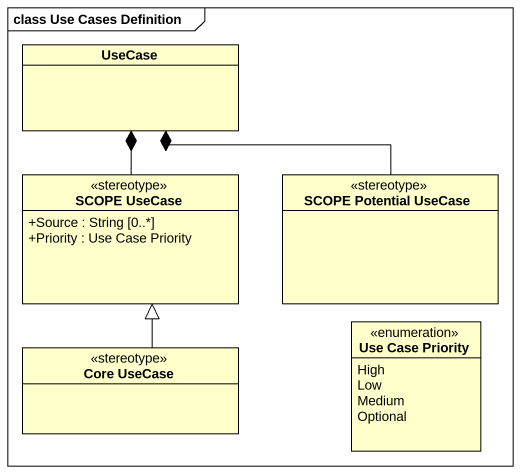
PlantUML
@startuml
mainframe class Use Cases Definition
hide circle
hide empty members
skinparam classAttributeIconSize 0
class "UseCase" as UseCase_
class "SCOPE UseCase" as SCOPE_UseCase <<stereotype>> {
  +Source : String [0..*]
  +Priority : Use Case Priority
}
class "SCOPE Potential UseCase" as SCOPE_Potential_UseCase <<stereotype>>
class "Core UseCase" as Core_UseCase <<stereotype>>
enum "Use Case Priority" as Use_Case_Priority {
  High
  Low
  Medium
  Optional
}
SCOPE_UseCase -up-* UseCase_
SCOPE_Potential_UseCase -left-* UseCase_
Core_UseCase -up-|> SCOPE_UseCase
@enduml
